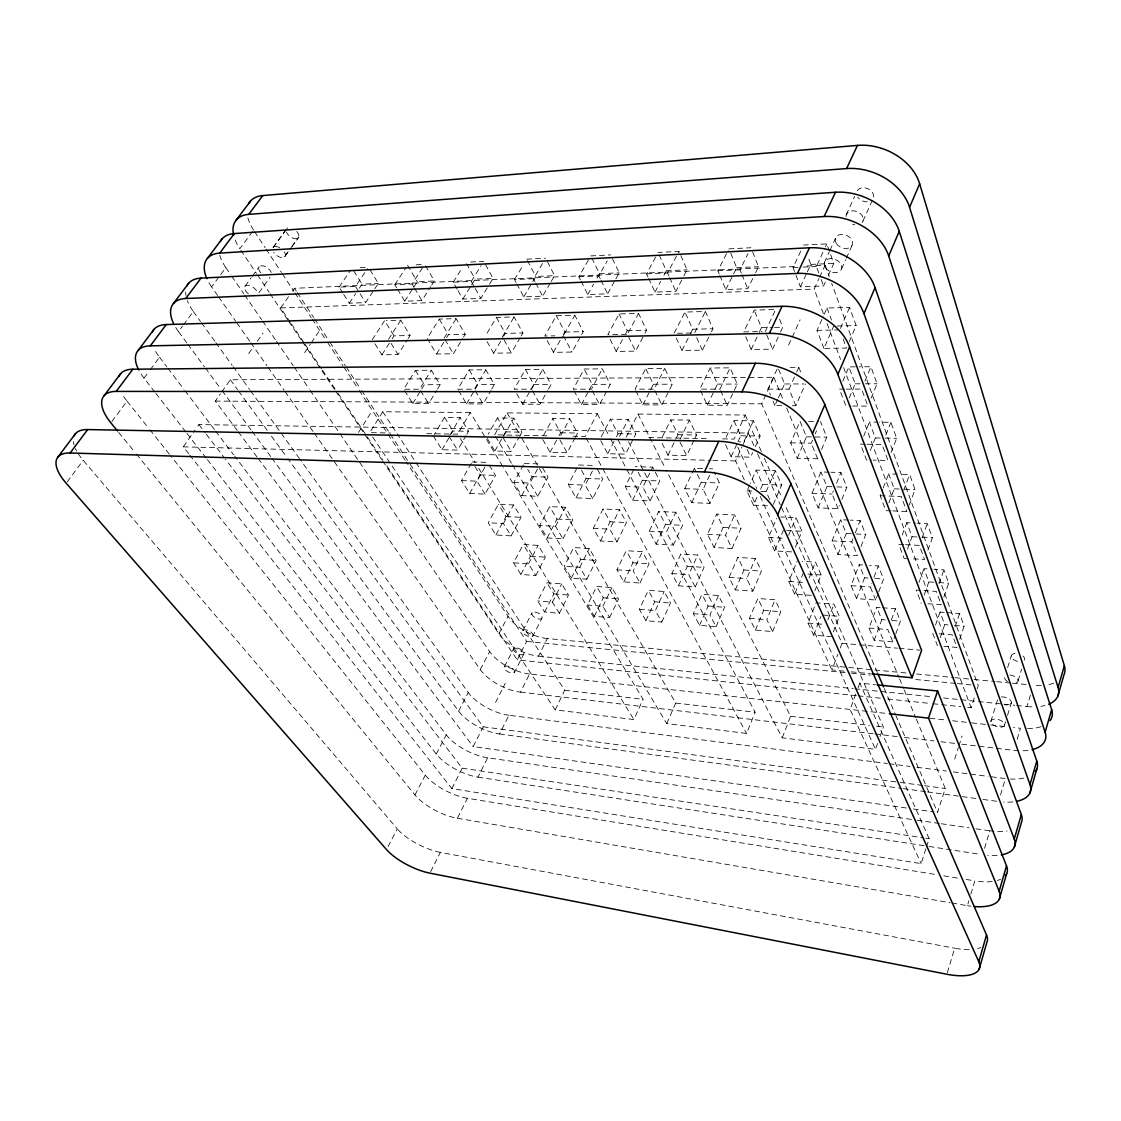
<?xml version="1.0" encoding="UTF-8"?>
<svg xmlns="http://www.w3.org/2000/svg" width="1121" height="1121" viewBox="0 0 1121 1121"><rect width="100%" height="100%" fill="white"/><g stroke="black" fill="none" stroke-linecap="round" stroke-linejoin="round"><path stroke-width="0.75" stroke-dasharray="5 3.75" d="M947.385 972.622L954.686 948.212A44.167 17.922 19.3 0 0 969.497 949.543M951.897 903.008L967.409 905.67L968.894 900.709M970.87 894.096L974.822 880.868A43.06 18.973 18.7 0 0 992.267 881.484M984.56 848.331L989.801 830.801A42.248 19.702 18.1 0 0 1007.036 831.011M1000.521 794.971L1005.425 778.577L989.801 776.587M1017.167 739.314L1020.474 728.272L1013.51 727.501M1016.537 705.473L1026.962 706.552L1030.409 695.062M1004.598 724.895L1005.565 721.714M1007.513 715.352L1011.408 702.629M1018.092 680.741L1021.637 669.167M990.866 721.406L997.76 699.238M1007.639 667.541L1011.226 656.009M189.771 455.056L451.833 788.581L921.14 863.618L925.932 848.667M926.464 847.014L929.127 838.704L859.793 683.123L875.361 684.707M916.347 719.122L945.255 788.455L937.562 812.431L896.015 715.913M954.672 759.085L958.371 747.567M958.889 745.927L962.056 736.049M967.661 707.393L971.136 707.757L975.2 695.118M977.218 688.784L978.241 685.632L831.684 283.263M959.73 639.236L964.116 626.135L959.576 613.509L946.558 612.542M955.134 626.653L959.576 613.509M940.267 637.611L944.709 624.607L940.043 612.052L944.933 612.416M943.896 597.045L948.688 583.2L943.896 569.846L933.905 569.244M935.531 625.098L940.043 612.052M939.034 583.733L943.896 569.846M644.645 472.81L782.22 737.828L875.487 749.332L877.743 742.943M879.999 736.567L883.376 726.983L784.91 504.618M924.18 595.069L928.847 581.925L923.914 568.641L932.238 569.146M918.968 582.416L923.914 568.641M880.139 607.582L876.734 607.33L869.027 628.04L874.212 640.315L892.905 641.913L895.217 635.523M895.791 633.911L900.415 621.118L895.441 608.731L881.835 607.708M927.894 550.187L932.364 537.758L927.277 523.591L917.048 523.129M891.349 619.955L895.441 608.731M922.177 537.618L927.277 523.591M855.799 693.969L850.096 709.453L921.14 863.618M858.083 687.776L859.793 683.123M907.506 549.08L912.046 536.749L906.819 522.666L915.339 523.059M874.212 640.315L881.821 619.661L876.734 607.33M862.652 564.956L859.176 564.746L851.091 585.666L856.584 598.628L875.683 600.001L878.107 593.541M878.71 591.93L883.544 578.997L878.303 565.895L869.602 565.362M902.209 535.039L906.819 522.666M892.862 510.924L906.819 511.498L908.585 506.804M909.173 505.235L915.044 489.541L909.649 474.505L899.168 474.197M903.68 490.227L909.649 474.505M875.683 600.001L870.33 586.97L871.549 583.733M874.002 577.245L878.303 565.895M844.085 671.129L831.894 669.938L837.863 654.272M840.246 648.008L842.039 643.314L781.001 506.342M856.584 598.628L864.543 577.763L859.176 564.746M888.869 502.853L894.236 488.84L888.687 473.903L897.417 474.155M833.309 631.95L839.349 616.326L833.996 604.149L816.06 602.818L808.003 623.052L813.58 635.103L831.502 636.644M891.111 510.854L885.87 510.644L880.195 495.762L882.619 489.513M883.222 487.957L888.687 473.903M860.998 546.572L865.706 534.437L860.157 520.564L850.377 520.13M891.069 452.562L896.646 438.311L890.901 422.309L879.34 422.183M827.873 619.829L833.996 604.149M782.22 737.828L790.627 716.291L666.266 470.147M848.751 520.06L840.61 519.696L832.118 540.826L837.919 554.545L857.467 555.666L851.792 541.863L852.983 538.809M855.365 532.727L860.157 520.564M813.58 635.103L820.908 616.48M837.919 554.545L846.285 533.47L840.61 519.696M885.87 435.004L890.901 422.309M870.288 450.53L875.333 437.961L869.42 422.085L877.687 422.169M814.855 590.753L821.175 574.961L815.528 562.111L802.202 561.313M809.11 577.946L815.528 562.111M512.535 464.921L666.743 723.606L746.558 733.442L755.148 712.213L626.723 469.377M829.26 472.193L820.922 471.955L812.01 493.296L818.162 507.841L838.144 508.668L839.391 505.613M841.857 499.49L846.817 487.243L840.918 472.53L830.927 472.249M863.66 436.251L869.42 422.085M811.282 595.363L794.649 594.172L802.972 573.784M871.171 398.137L877.056 383.774L870.933 366.721L859.078 366.819M838.144 508.668L832.118 494.025L833.379 490.956M836.518 483.277L840.918 472.53M794.649 594.172L788.778 581.449L797.213 561.004M772.607 631.585L780.777 611.716L775.073 599.763L757.852 598.474L749.501 618.274L755.414 630.1L772.607 631.585L766.792 619.689L775.073 599.763M818.162 507.841L826.948 486.57L820.922 471.955M795.335 547.216L801.963 531.27L795.994 517.678L780.692 516.991M864.95 381.112L870.933 366.721M755.414 630.1L763.667 610.37L757.852 598.474M849.228 398.067L855.197 383.816L848.905 366.889L857.383 366.833M797.199 458.279L806.447 436.826L800.044 421.314L790.655 442.823L797.199 458.279L817.643 458.783L818.947 455.687M821.553 449.521L826.766 437.162L820.502 421.538M788.595 535.263L795.994 517.678M791.65 551.896L774.667 550.929L783.383 530.345M752.864 591.159L761.397 571.093L755.386 558.482L737.842 557.431L729.084 577.413L735.32 589.898L752.864 591.159L746.726 578.604L755.386 558.482M842.838 381.182L848.905 366.889M817.643 458.783L811.24 443.201L812.557 440.105M815.205 433.911L816.536 430.828M849.256 341.653L856.164 325.594L849.62 307.378L827.018 308.023L824.159 314.412M774.667 550.929L768.446 537.477L776.615 518.42M735.32 589.898L743.952 569.972L737.842 557.431M773.252 504.478L781.659 485.043L775.326 470.652L756.227 470.105L750.243 483.501M716.081 626.723L724.53 607.302L718.505 595.545L701.97 594.312L693.339 613.677L699.574 625.308L716.081 626.723L709.943 615.037L718.505 595.545M769.721 499.602L766.133 491.629L775.326 470.652M666.743 723.606L675.739 703.063L521.125 437.064M840.428 328.397L849.62 307.378M732.013 548.491L740.967 528.243L734.619 514.917L716.711 514.105L707.533 534.283L714.119 547.468L732.013 548.491L725.525 535.221L734.619 514.917M792.337 405.69L795.826 405.704L805.453 383.928M699.574 625.308L708.094 606.013L701.97 594.312M767.395 505.753L753.508 505.179L757.74 495.594M760.556 489.204L762.672 484.412L756.227 470.105M843.132 338.99L846.481 348.085L823.907 348.407L833.744 326.099M795.826 405.704L789.016 389.127L795.994 373.531M796.695 371.976L798.797 367.296L788.315 367.38M823.907 348.407L817.027 330.373L823.445 316.01M753.508 505.179L746.922 490.928L749.585 484.987M695.244 587.012L704.072 567.394L697.738 555.007L680.895 553.998L671.857 573.546L678.429 585.807L695.244 587.012L688.784 574.681L697.738 555.007M714.119 547.468L723.171 527.36L716.711 514.105M841.549 268.83L845.612 259.75M846.299 258.236L852.408 244.63M863.016 220.977L873.399 197.842A8.842 6.698 22.5 0 0 867.22 188.412A8.842 6.698 22.5 0 0 856.794 191.775M725.511 444.603L731.102 456.695L750.608 457.158L752.639 452.646M755.358 446.62L760.122 436.069L753.41 420.795L733.891 420.585L724.811 440.077M781.869 405.634L774.891 405.592L777.68 399.412M778.38 397.871L784.644 383.971L777.848 367.464L767.927 389.127L770.463 395.11M372.662 436.98L555.245 709.873L633.926 719.57L643.062 699.294L503.567 467.807M800.786 251.062L793.023 267.527L800.394 286.836L823.571 285.995L825.617 281.483M828.349 275.458L833.814 263.393L826.808 243.888L803.617 245.065M824.411 262.454L829.246 251.903M829.932 250.403L835.453 238.353M846.243 214.798L854.678 196.371M753.41 420.795L743.741 441.94L738.837 441.856M661.796 622.071L670.484 603.056L664.164 591.496L648.288 590.319L639.404 609.264L645.92 620.698L661.796 622.071L655.365 610.567L664.164 591.496M678.429 585.807L687.341 566.315L680.895 553.998M744.344 479.956L735.6 460.955L741.962 447.013M742.677 445.471L748.338 433.07L198.907 424.579L195.979 428.74M877.323 672.474L761.72 403.826L773.84 377.301L230.337 379.739L221.341 392.56M788.609 345.016L800.114 319.849M823.375 313.642L814.182 289.106L818.961 278.653M819.647 277.153L825.112 265.201L804.163 266.111M731.102 456.695L737.296 443.229M737.982 441.73L740.729 435.747L733.891 420.585M702.685 468.578L694.389 468.34L684.749 488.686L691.727 502.628L709.971 503.385L719.374 482.955L714.147 471.983M626.135 437.162L637.933 414.055L745.241 415.022L734.115 439.082L721.924 438.857M818.778 273.02L816.368 266.518L824.72 248.414M825.42 246.914L826.808 243.888M800.394 286.836L806.644 273.384M807.33 271.885L810.805 264.416L807.807 256.345M645.92 620.698L654.678 601.809L648.288 590.319M745.745 336.692L751.14 349.458L772.579 349.149L779.852 333.483M780.58 331.928L782.752 327.22L778.885 317.551M709.971 503.385L703.105 489.345L711.176 472.011M691.727 502.628L701.214 482.338L694.389 468.34M673.273 545.128L682.521 525.329L675.823 512.269L658.672 511.498L649.213 531.214L656.135 544.161L673.273 545.128L666.449 532.125L675.823 512.269M700.541 390.612L707.295 405.213L727.235 405.326L737.268 384.069L730.135 367.842L710.196 367.996L699.868 389.141L719.934 389.141L730.135 367.842M765.307 331.452L775.648 309.494L754.195 310.097L743.713 331.9L761.986 331.522M639.965 583.032L649.059 563.835L642.403 551.672L626.247 550.705L616.956 569.818L623.808 581.869L639.965 583.032L633.183 570.925L642.403 551.672M751.14 349.458L758.511 333.918M759.239 332.362L761.453 327.696L754.195 310.097M656.135 544.161L665.468 524.488L658.672 511.498M623.808 581.869L632.973 562.798L626.247 550.705M662.105 443.341L668.004 455.168L686.627 455.616L694.403 439.432M695.104 437.961L696.519 435.018L689.401 420.095L670.764 419.885L661.348 438.928M609.586 617.587L618.512 598.964L611.926 587.6L596.652 586.465L587.544 605.018L594.312 616.27L609.586 617.587L602.888 606.279L587.544 605.018M707.295 405.213L717.454 384.111L710.196 367.996M602.888 606.279L611.926 587.6M555.245 709.873L564.718 690.27L397.128 433.743M633.687 469.699L625.294 486.528L632.608 500.19L650.068 500.919L659.779 480.937L652.702 467.135L635.229 466.644M680.083 439.264L689.401 420.095M594.312 616.27L603.308 597.773L596.652 586.465M719.836 275.472L725.791 289.54L747.763 288.756L754.937 274.056M755.652 272.585L758.525 266.714L751.574 249.338M668.004 455.168L675.683 439.432M676.453 437.863L677.995 434.71L670.764 419.885M650.068 500.919L642.851 487.159L652.702 467.135M616.97 541.919L626.485 522.554L619.479 509.733L603.028 508.99L593.303 528.285L600.534 540.981L616.97 541.919L609.824 529.154L619.479 509.733M632.608 500.19L642.389 480.349L636.812 469.685M741.275 272.978L739.986 269.825L748.015 253.64M586.858 579.207L596.19 560.416L589.268 548.477L573.742 547.538L564.227 566.259L571.346 578.086L586.858 579.207L579.823 567.31L564.227 566.259M676.229 338.024L681.988 350.467L702.377 350.172L710.7 333.357M711.457 331.83L712.97 328.775L705.375 311.498L684.973 312.072L674.071 333.357L694.6 332.923L705.375 311.498M600.534 540.981L610.118 521.727L603.028 508.99M725.791 289.54L732.812 275.486M733.582 273.916L736.707 267.667L729.603 250.431M559.365 613.271L568.487 595.041L561.677 583.859L546.964 582.766L537.66 600.94L544.666 612.01L559.365 613.271L552.429 602.145L537.66 600.94M430.66 871.676L440.329 852.366L954.686 948.212M136.328 454.005L414.952 794.957A34.807 13.186 26.7 0 0 457.396 818.246L467.387 798.278L936.848 874.688M207.413 459.694L436.251 754.069A34.261 13.802 26.8 0 0 477.966 777.133L487.663 757.768L915.339 819.983M271.857 458.125L458.601 711.162A33.686 14.433 26.8 0 0 499.56 733.975L508.934 715.24L887.384 763.513M314.216 433.084L480.25 669.587A33.14 15.021 26.9 0 0 520.494 692.147L529.56 674.015L888.168 713.643M382.569 460.871L498.887 633.799A32.663 15.498 26.9 0 0 538.5 656.149L547.328 638.522L846.958 667.303M571.346 578.086L580.734 559.421L573.742 547.538M579.823 567.31L589.268 548.477M635.747 390.598L642.865 404.863L661.88 404.961L672.292 384.209L664.725 368.361L645.71 368.515L635.032 389.169L654.16 389.155L664.725 368.361M681.988 350.467L689.639 335.291M690.41 333.778L692.708 329.224L684.973 312.072M544.666 612.01L553.858 593.892L546.964 582.766M719.178 273.902L717.846 270.778L728.216 250.333M514.455 672.432A5.787 2.634 26.9 0 0 508.388 666.392A5.787 2.634 26.9 0 0 505.459 669.994A5.787 2.634 26.9 0 0 514.455 672.432L523.731 654.132A5.745 2.676 26.9 0 0 517.734 648.078A5.745 2.676 26.9 0 0 514.777 651.749A5.745 2.676 26.9 0 0 523.731 654.132M532.867 636.097A5.703 2.718 26.9 0 0 526.94 630.016A5.703 2.718 26.9 0 0 523.969 633.757A5.703 2.718 26.9 0 0 532.867 636.097L541.877 618.316A5.661 2.76 26.9 0 0 536.02 612.234A5.661 2.76 26.9 0 0 533.021 616.032A5.661 2.76 26.9 0 0 541.877 618.316M600.758 440.707L607.722 453.725L625.532 454.145L633.379 438.661M634.164 437.12L635.733 434.009L628.236 419.408L610.427 419.212L600.786 437.708M552.429 602.145L561.677 583.859M451.833 788.581L462.202 768.165L225.447 459.204M906.371 808.003L473.174 746.572L483.221 726.8L287.901 458.741M495.566 702.517L505.263 683.418M856.36 695.651L517.229 659.877L526.618 641.408L408.605 461.922M504.394 666.785L513.754 648.513M522.975 630.506L532.055 612.753M576.993 468.003L568.361 484.468L575.984 497.864L592.715 498.551L602.692 479.017L596.947 468.494M642.865 404.863L653.375 384.251L645.71 368.515M619.479 436.489L628.236 419.408M562.952 538.823L572.705 519.878L565.432 507.295L549.64 506.594L539.677 525.469L547.174 537.926L562.952 538.823L555.54 526.295L539.677 525.469M607.722 453.725L615.639 438.339M616.438 436.798L618.007 433.729L610.427 419.212M535.824 575.535L545.366 557.137L538.192 545.395L523.255 544.498L513.544 562.826L520.901 574.456L535.824 575.535L528.537 563.835L513.544 562.826M592.715 498.551L585.176 485.071L593.752 468.508M575.984 497.864L586.045 478.457L580.23 468.003M547.174 537.926L556.997 519.093L549.64 506.594M648.681 278.414L655.014 292.119L675.865 291.362L683.067 277.532M683.866 275.99L687.075 269.853L678.976 251.412L658.097 252.477M388.048 846.607L397.282 828.881L83.192 460.311A47.236 20.178 33.9 0 1 77.419 452.352M414.952 794.957L425.293 775.101L170.574 455.701M436.251 754.069L446.27 734.83L234.653 456.149M458.601 711.162L468.298 692.54L300.666 460.255M480.25 669.587L489.639 651.567L358.734 461.039M498.887 633.799L508.009 616.284L406.25 461.824M555.54 526.295L565.432 507.295M528.537 563.835L538.192 545.395M610.104 339.285L616.172 351.419L635.579 351.139L644.211 334.717M644.995 333.231L646.551 330.247L638.522 313.404L619.1 313.95L607.834 334.731L627.368 334.324L635.579 351.139M520.901 574.456L530.499 556.17L523.255 544.498M494.599 434.836L507.07 412.878L597.283 413.691L585.26 436.447L573.055 436.223M668.943 276.018L667.57 272.949L678.976 251.412M574.008 390.711L581.393 404.513L599.539 404.611L610.272 384.335L602.341 368.865L584.181 369.005L573.181 389.183L591.44 389.183L602.341 368.865M542.816 439.586L550.075 452.338L567.1 452.744L574.358 439.11M575.157 437.596L577.581 433.056L569.762 418.764L552.723 418.581L543.657 435.158M655.014 292.119L660.675 281.441M663.912 275.346L666.35 270.764L659.47 255.532M523.451 464.921L513.81 482.492L521.713 495.622L537.758 496.281L547.987 477.168L542.018 466.868M616.172 351.419L622.505 339.565M625.672 333.638L627.256 330.681L619.1 313.95M628.166 332.825L638.522 313.404M581.393 404.513L588.343 391.565M589.114 390.122L592.21 384.377L584.181 369.005M511.092 535.866L521.055 517.299L513.516 504.954L498.355 504.282L488.195 522.764L495.93 534.997L511.092 535.866L503.413 523.563L488.195 522.764M560.766 435.452L569.762 418.764M537.758 496.281L529.939 483.067L538.711 466.868M550.075 452.338L558.188 437.288M559.001 435.789L560.626 432.776L552.723 418.581M647.98 276.901L646.565 273.846L656.458 255.532M495.93 534.997L505.963 516.557L498.355 504.282M503.413 523.563L513.516 504.954M521.713 495.622L532.013 476.635L527.697 469.321M547.118 340.49L553.452 352.33L571.962 352.05L580.846 336.02M581.659 334.562L583.27 331.648L574.849 315.225L556.324 315.744L544.75 336.048L554.895 335.838M581.098 281.217L587.754 294.557L607.582 293.828L615.037 280.334M615.863 278.835L619.184 272.837L611.337 256.387M516.697 393.695L522.666 404.191L540 404.289L547.637 390.556M548.477 389.029L551.028 384.461L542.76 369.327L525.399 369.468L514.133 389.197L531.564 389.197L542.76 369.327M471.324 463.393L461.502 480.587L469.657 493.478L485.057 494.109L495.482 475.402L489.317 465.299M487.355 438.521L494.865 451.006L511.176 451.399L519.429 436.587M520.256 435.102L521.91 432.146L513.796 418.147L497.472 417.965L488.21 434.191M553.452 352.33L562.42 336.398M563.232 334.955L564.858 332.054L556.324 315.744M564.171 334.198L574.849 315.225M587.754 294.557L593.612 284.131M596.961 278.176L599.469 273.706L591.51 257.382M600.281 278.905L598.824 275.92L607.26 260.899M469.657 493.478L480.152 474.884L473.034 463.393M485.057 494.109L476.971 481.147L485.925 465.285M494.865 451.006L502.334 437.765M503.175 436.293L505.655 431.879L497.472 417.965M503.763 435.957L513.796 418.147M522.666 404.191L530.345 390.556M531.2 389.043L533.764 384.503L525.399 369.468M580.356 279.732L578.87 276.775L589.94 257.396M433.379 436.139L441.968 449.731L457.606 450.11L466.028 435.607M466.868 434.163L468.55 431.263L460.185 417.558L444.533 417.376L434.233 434.696M516.823 283.879L523.773 296.869L542.648 296.182L550.327 283.01M551.168 281.539L554.587 275.682L547.118 261.123M487.06 341.625L493.632 353.185L511.288 352.933L520.41 337.267M521.237 335.838L522.89 332.993L514.133 316.949L496.463 317.453L485.435 335.88M458.573 390.683L466.518 403.868L483.095 403.966L490.9 390.542M491.769 389.057L494.361 384.573L485.799 369.79L469.195 369.916L457.69 389.211L474.365 389.211L485.799 369.79M502.67 466.308L470.274 412.542L457.634 434.177L423.163 433.575M449.941 434.99L460.185 417.558M441.968 449.731L450.432 435.326M451.273 433.883L452.968 431.01L468.55 431.263M493.632 353.185L502.811 337.631M503.651 336.216L505.319 333.385L522.89 332.993M466.518 403.868L474.365 390.542M475.234 389.057L477.84 384.615L494.361 384.573M516.052 282.436L514.511 279.549L533.484 278.737L543.895 261.137M523.773 296.869L535.81 276.509L554.587 275.682M502.334 336.931L514.133 316.949M514.511 279.549L523.255 264.99M404.597 390.669L412.766 403.574L428.642 403.658L436.601 390.528M437.484 389.071L440.133 384.699L431.291 370.224L415.401 370.35L403.686 389.225L419.646 389.225L431.291 370.224M427.171 338.5L436.517 354.012L453.374 353.774L462.693 338.444M463.534 337.057L465.229 334.268L456.163 318.602L439.278 319.093L428.04 337.113M412.766 403.574L420.753 390.528M421.65 389.071L424.313 384.727L440.133 384.699M458.027 290.633L462.833 299.083L480.811 298.424L488.686 285.547M489.555 284.117L493.058 278.386L484.524 262.776M444.126 338.136L456.163 318.602M436.517 354.012L445.682 339.117M446.606 337.631L448.428 334.647L465.229 334.268M462.833 299.083L470.75 286.289M471.633 284.86L475.15 279.171L493.058 278.386M457.228 289.232L453.22 282.198L471.296 281.413L481.077 265.649M470.274 412.542L382.765 411.757L369.748 432.622L390.43 432.986M358.496 432.426L371.555 411.659M453.22 282.198L462.174 267.961M374.918 343.769L381.911 354.811L398.025 354.572L407.315 339.901M408.254 338.43L410.104 335.501L400.772 320.186L386.241 320.606M397.521 289.218L404.723 301.185L421.874 300.568L430.8 286.57M431.683 285.168L434.359 280.965L425.616 265.873M381.911 354.811L391.243 340.224M392.168 338.766L394.031 335.852L410.104 335.501M388.511 339.299L400.772 320.186M396.61 287.719L394.816 284.72L412.052 283.977L423.836 265.761M404.723 301.185L412.794 288.672M413.691 287.284L417.292 281.721L434.359 280.965M372.298 339.635L384.629 320.648L394.031 335.852M394.816 284.72L405.76 268.017M343.699 294.431L349.248 303.202L365.628 302.6L373.797 290.283M374.708 288.91L378.338 283.431L369.341 268.704M349.248 303.202L355.637 293.674M359.281 288.237L362.013 284.159L378.338 283.431M342.774 292.973L339.074 287.13L355.525 286.416L367.52 268.592M304.632 352.681L310.293 344.301M311.246 342.9L318.798 331.704M339.074 287.13L350.2 270.778M188.692 453.683L183.298 446.831L194.998 430.142M237.274 430.478L215.344 401.108L220.347 393.989M248.68 353.577L253.458 346.739M257.298 341.274L263.043 333.091M290.395 322.414L280.67 307.939L288.531 296.715M292.469 291.096L294.445 288.293L797.171 266.42M285.28 255.756L291.068 247.671M292.035 246.326L298.789 236.895M258.993 292.651L269.993 277.293M284.748 256.695L290.535 248.624M291.502 247.279L298.242 237.848M245.107 286.121L251.174 277.756M252.183 276.369L259.259 266.602M273.16 247.433L285.827 229.959M286.261 229.567L272.627 248.386A7.427 4.12 36.8 0 1 280.18 247.923M67.204 481.918L83.192 460.311M111.918 421.524L127.023 401.108A45.989 21.299 34.7 0 1 122.371 394.368M154.768 391.972L144.02 378.141L149.191 371.177M150.228 369.776L159.518 357.221A45.064 22.056 35.3 0 1 154.39 349.093M186.787 342.844L178.491 331.592L182.443 326.253M183.438 324.908L193.344 311.526A44.125 22.798 36 0 1 187.389 300.68M217.628 295.496L211.589 286.892L219.73 275.892M220.753 274.519L225.839 267.639A43.215 23.457 36.7 0 1 219.8 255.392M252.617 231.472L239.838 248.722A42.822 23.723 37 0 1 234.359 237.778M360.247 267.639L368.445 267.218M416.157 264.794L424.747 264.36M470.652 262.02L483.74 261.347M526.744 259.161L545.633 258.208M590.781 255.91L610.623 254.901M728.958 248.876L750.93 247.755M599.469 273.706L619.184 272.837M666.35 270.764L687.075 269.853M736.707 267.667L758.525 266.714M810.805 264.416L833.814 263.393M578.87 276.775L598.824 275.92M646.565 273.846L667.57 272.949M717.846 270.778L739.986 269.825M793.023 267.527L801.361 267.176M803.028 267.092L816.368 266.518M280.67 307.939L814.182 289.106M564.858 332.054L583.27 331.648M627.256 330.681L646.551 330.247M692.708 329.224L712.97 328.775M761.453 327.696L772.915 327.444M774.555 327.402L782.752 327.22M837.191 326.015L856.164 325.594M817.027 330.373L838.018 329.938M533.764 384.503L551.028 384.461M592.21 384.377L610.272 384.335M653.375 384.251L672.292 384.209M717.454 384.111L737.268 384.069M784.644 383.971L803.715 383.928M855.197 383.816L863.604 383.802M865.286 383.802L877.056 383.774M767.927 389.127L789.016 389.127M844.575 389.113L839.461 389.113L845.907 405.984L850.979 406.012M846.285 389.113L861.629 389.099L867.906 406.11L852.675 406.026M215.344 401.108L761.72 403.826M808.577 421.412L818.806 421.524M505.655 431.879L521.91 432.146M560.626 432.776L577.581 433.056M618.007 433.729L635.733 434.009M677.995 434.71L696.519 435.018M740.729 435.747L760.122 436.069M806.447 436.826L826.766 437.162M875.333 437.961L883.53 438.101M885.17 438.129L896.646 438.311M498.088 434.892L548.645 435.789M648.779 437.568L706.244 438.591M790.655 442.823L811.24 443.201M865.454 444.21L860.466 444.126L866.519 459.96L871.465 460.072M867.122 444.252L882.087 444.533L887.972 460.479L873.119 460.114M183.298 446.831L711.12 460.325M712.872 460.381L735.6 460.955M472.151 461.964L487.551 462.398M524.25 463.463L540.308 463.912M578.562 465.019L595.307 465.495M709.327 468.76L712.648 468.858M480.152 474.884L495.482 475.402M532.013 476.635L547.987 477.168M586.045 478.457L602.692 479.017M642.389 480.349L659.779 480.937M701.214 482.338L719.374 482.955M762.672 484.412L781.659 485.043M826.948 486.57L835.229 486.85M836.883 486.906L846.817 487.243M894.236 488.84L902.909 489.134M904.647 489.19L915.044 489.541M461.502 480.587L476.971 481.147M513.81 482.492L529.939 483.067M568.361 484.468L585.176 485.071M625.294 486.528L642.851 487.159M684.749 488.686L703.105 489.345M746.922 490.928L752.163 491.124M760.893 491.432L766.133 491.629M812.01 493.296L832.118 494.025M880.195 495.762L901.284 496.519L906.819 511.498M505.963 516.557L521.055 517.299M556.997 519.093L572.705 519.878M610.118 521.727L626.485 522.554M665.468 524.488L682.521 525.329M723.171 527.36L740.967 528.243M786.76 530.513L801.963 531.27M846.285 533.47L854.384 533.876M855.996 533.96L865.706 534.437M912.046 536.749L920.509 537.169M922.205 537.253L932.364 537.758M593.303 528.285L609.824 529.154M649.213 531.214L666.449 532.125M707.533 534.283L725.525 535.221M768.446 537.477L785.541 538.374M832.118 540.826L851.792 541.863M903.89 544.596L898.748 544.33L904.087 558.328L909.201 558.622M905.6 544.68L919.332 545.409L924.545 559.505L910.911 558.72M530.499 556.17L545.366 557.137M580.734 559.421L596.19 560.416M632.973 562.798L649.059 563.835M687.341 566.315L704.072 567.394M743.952 569.972L761.397 571.093M807.933 574.106L821.175 574.961M864.543 577.763L868.004 577.988M874.912 578.436L883.544 578.997M928.847 581.925L937.114 582.458M938.767 582.57L948.688 583.2M616.956 569.818L633.183 570.925M671.857 573.546L688.784 574.681M729.084 577.413L746.726 578.604M788.778 581.449L805.509 582.584M851.091 585.666L870.33 586.97M927.922 603.771L941.234 604.723L936.329 591.44L916.221 590.08L921.266 603.294M553.858 593.892L568.487 595.041M603.308 597.773L618.512 598.964M654.678 601.809L670.484 603.056M708.094 606.013L724.53 607.302M763.667 610.37L780.777 611.716M823.136 615.051L839.349 616.326M881.821 619.661L885.198 619.927M891.966 620.459L900.415 621.118M944.709 624.607L947.946 624.859M954.419 625.364L964.116 626.135M639.404 609.264L655.365 610.567M693.339 613.677L709.943 615.037M749.501 618.274L766.792 619.689M808.003 623.052L824.397 624.397M869.027 628.04L887.846 629.582L892.905 641.913M939.258 633.799L952.36 634.864L956.998 647.42L943.98 646.299M842.039 643.314L857.607 644.673M859.331 644.827L897.389 648.176M899.112 648.316L919.865 650.152M848.695 667.471L873.077 669.812M874.828 669.98L907.926 673.161M916.628 673.987L953.214 677.504M954.966 677.673L972.383 679.354M974.121 679.508L995.028 681.526M996.765 681.694L1010.708 683.025M1012.445 683.193L1026.388 684.539M851.063 671.815L870.218 673.679M526.618 641.408L849.704 673.034M851.442 673.203L870.541 675.08M915.703 679.508L955.653 683.418M957.39 683.586L974.766 685.281M538.5 656.149L853.137 688.616M854.875 688.798L879.214 691.307M880.952 691.489L933.092 696.87M943.532 697.949L959.17 699.56M960.907 699.742L976.559 701.354M978.297 701.536L1014.799 705.291M858.097 695.833L880.7 698.215M887.664 698.958L931.145 703.54M932.882 703.722L939.832 704.45M941.57 704.647L960.697 706.664M929.954 718.267L945.62 719.99M952.584 720.761L969.987 722.681M971.725 722.877L989.142 724.797M990.88 724.993L1006.546 726.73M564.718 690.27L643.062 699.294M675.739 703.063L755.148 712.213M790.627 716.291L869.63 725.399M876.496 726.198L883.376 726.983M520.494 692.147L873.147 733.751M874.884 733.961L897.473 736.623M904.423 737.436L933.947 740.925M940.897 741.738L954.798 743.377M961.748 744.204L977.386 746.054M979.123 746.25L1013.86 750.355A40.959 20.781 17.2 0 0 1018.793 750.748M889.107 763.737L909.944 766.4M916.894 767.282L946.404 771.052M953.34 771.935L968.964 773.924M970.702 774.149L988.063 776.363M483.221 726.8L898.524 782.22M900.261 782.444L922.751 785.457M924.489 785.681L945.255 788.455M499.56 733.975L901.522 788.399M903.26 788.638L925.792 791.678M927.515 791.916L976.027 798.488M982.963 799.427L998.559 801.529M913.293 808.984L934.087 811.94M917.076 820.236L939.58 823.501M941.318 823.753L969.02 827.788M975.943 828.797L989.801 830.801M462.202 768.165L923.942 837.919M925.666 838.186L929.127 838.704M477.966 777.133L927.347 846.201M929.071 846.467L980.931 854.426M943.756 875.809L959.296 878.346M966.19 879.467L974.822 880.868M457.396 818.246L950.174 902.713M118.644 432.356L135.221 452.66M127.023 401.108L148.799 428.404M149.892 429.777L169.481 454.341M155.847 393.345L185.932 432.047M186.997 433.435L206.334 458.307M198.907 424.579L205.269 432.888M206.334 434.275L224.382 457.816M159.518 357.221L166.931 366.973M167.982 368.361L183.858 389.267M184.923 390.654L214.545 429.665M215.596 431.067L233.588 454.748M238.311 431.879L257.101 457.06M258.152 458.461L473.174 746.572M187.824 344.245L204.428 366.749M205.465 368.15L221.019 389.239M222.056 390.64L251.104 430.002M252.141 431.403L270.82 456.709M230.337 379.739L237.526 389.604M238.563 391.019L267.344 430.52M271.45 436.167L286.878 457.326M193.344 311.526L200.505 321.447M201.528 322.862L214.812 341.274M215.835 342.69L232.187 365.348M233.21 366.763L249.563 389.435M250.586 390.851L280.222 431.921M281.245 433.337L299.643 458.839M218.623 296.925L235.732 321.293M236.741 322.722L249.829 341.359M250.824 342.788L266.924 365.726M267.933 367.156L284.033 390.094M285.042 391.523L313.221 431.655M225.839 267.639L230.8 274.855M231.795 276.298L243.691 293.618M244.686 295.061L261.543 319.597M262.538 321.04L275.43 339.803M276.425 341.246L293.282 365.782M294.277 367.226L309.144 388.875M310.139 390.318L338.892 432.174M339.887 433.617L357.739 459.596M240.819 250.179L256.457 273.426M257.438 274.883L269.166 292.315M270.147 293.772L287.747 319.919M288.714 321.377L301.423 340.266M302.404 341.723L334.661 389.674M335.641 391.131L363.989 433.267M364.97 434.724L381.588 459.428M291.376 323.871L304.029 342.69M305.01 344.147L321.559 368.767M322.526 370.21L337.127 391.944M338.108 393.387L366.329 435.382M367.31 436.84L382.892 460.002M386.773 465.804L517.229 659.877M254.551 231.599L265.117 247.629M266.069 249.086L281.441 272.403M282.394 273.86L293.912 291.348M294.879 292.805L311.204 317.579M312.156 319.037L326.561 340.882M327.514 342.339L342.886 365.656M343.839 367.113L358.244 388.973M359.196 390.43L387.039 432.692M388.006 434.149L405.284 460.367M294.445 288.293L296.364 291.208M297.317 292.665L313.628 317.467M314.595 318.925L328.985 340.812M329.938 342.269L345.296 365.628M346.249 367.085L360.64 388.973M361.607 390.43L389.421 432.748M390.388 434.205L407.652 460.465M382.765 411.757L396.175 432.286M355.525 286.416L365.628 302.6M391.103 343.46L398.025 354.572M420.543 390.669L428.642 403.658M449.087 436.433L457.606 450.11M353.858 270.988L362.013 284.159M415.401 370.35L424.313 384.727M444.533 417.376L452.968 431.01M460.381 438.633L475.08 462.427M478.751 468.368L633.926 719.57M495.496 436.335L511.638 463.407M412.052 283.977L413.691 286.738M414.504 288.125L421.874 300.568M444.967 339.565L453.374 353.774M475.234 390.683L483.095 403.966M502.923 437.442L511.176 451.399M407.582 265.229L417.292 281.721M439.278 319.093L448.428 334.647M469.195 369.916L477.84 384.615M507.07 412.878L520.256 435.551M471.296 281.413L474.463 287.088M475.262 288.503L480.811 298.424M503.974 339.831L511.288 352.933M532.405 390.697L540 404.289M559.925 439.922L567.1 452.744M466.532 263.673L475.15 279.171M496.463 317.453L505.319 333.385M586.101 437.975L746.558 733.442M597.283 413.691L609.544 436.896M610.37 438.437L625.91 467.821M533.484 278.737L535.011 281.637M535.768 283.095L542.648 296.182M563.359 335.655L571.962 352.05M592.252 390.725L599.539 404.611M617.895 439.586L625.532 454.145M527.501 260.604L535.81 276.509M628.559 441.814L643.846 471.268M637.933 414.055L665.468 468.592M601.01 280.39L607.582 293.828M654.86 390.598L661.88 404.961M680.083 442.235L686.627 455.616M748.73 489.457L831.894 669.938M737.744 447.041L756.591 488.406M760.22 496.351L875.487 749.332M669.643 277.546L675.865 291.362M696.716 337.631L702.377 350.172M720.607 390.612L727.235 405.326M747.175 449.549L750.608 457.158M748.338 433.07L754.727 447.405M757.572 453.781L780.286 504.744M745.241 415.022L761.523 451.819M764.368 458.223L782.066 498.214M884.245 688.56L895.329 714.301M773 401.108L774.891 405.592M773.84 377.301L783.929 401.486M786.62 407.932L898.874 677.196M899.546 678.808L903.568 688.49M904.241 690.102L915.675 717.51M741.92 274.547L747.763 288.756M766.638 334.675L772.579 349.149M798.797 367.296L801.823 374.848M932.714 633.253L937.478 645.738M827.046 323.451L840.54 359.421M843.609 367.604L971.136 707.757M827.018 308.023L831.502 320.074M821.175 279.507L823.571 285.995M825.112 265.201L829.288 276.705M1027.985 750.397A40.959 20.781 17.2 0 1 1020.404 750.804M529.56 674.015A32.901 15.26 26.9 0 1 489.639 651.567M211.589 286.892A43.607 23.177 36.4 0 1 207.511 280.04M440.329 852.366A35.255 12.639 26.7 0 1 397.282 828.881M980.819 947.539A44.167 17.922 19.3 0 1 977.554 948.576M76.69 451.062A47.236 20.178 33.9 0 1 75.429 448.526M74.084 444.911A47.236 20.178 33.9 0 1 73.411 441.548M1041.073 726.632A40.608 21.047 16.9 0 1 1025.365 728.622M1001.487 696.87A7.048 3.671 17.1 0 1 1011.268 701.592A7.048 3.671 17.1 0 1 1004.206 704.619M260.941 272.949A7.497 4.078 36.5 0 1 261.459 265.719A7.497 4.078 36.5 0 1 271.268 272.417M547.328 638.522A32.425 15.722 26.9 0 1 508.009 616.284M253.598 230.141A42.444 23.975 37.3 0 1 247.867 217.838M1044.982 705.487A40.258 21.313 16.7 0 1 1040.919 706.328M1031.838 706.875A40.258 21.313 16.7 0 1 1026.962 706.552M1053.74 683.165A39.908 21.565 16.4 0 1 1047.224 684.861M1041.325 685.449A39.908 21.565 16.4 0 1 1033.352 685.197M248.302 293.744A7.567 4.036 36.2 0 1 244.728 286.696A7.567 4.036 36.2 0 1 251.636 286.401A7.567 4.036 36.2 0 1 257.592 293.352M1009.937 675.038A6.992 3.713 16.8 0 1 1017.966 679.704A6.992 3.713 16.8 0 1 1012.683 683.123M1007.597 681.498A6.992 3.713 16.8 0 1 1004.878 676.524M1017.532 661.39A6.936 3.755 16.6 0 1 1011.226 656.514A6.936 3.755 16.6 0 1 1016.593 653.543M1022.997 656.079A6.936 3.755 16.6 0 1 1024.328 660.157M854.777 224.775A8.94 6.656 22.7 0 1 852.549 224.186M846.005 216.549A8.94 6.656 22.7 0 1 856.724 211.519A8.94 6.656 22.7 0 1 862.189 222.504M284.3 251.763A7.427 4.12 36.8 0 1 282.576 257.592A7.427 4.12 36.8 0 1 273.636 252.393M296.757 231.458A7.357 4.176 37.1 0 1 296.07 238.759A7.357 4.176 37.1 0 1 286.486 232.145M286.794 228.614A7.357 4.176 37.1 0 1 287.719 227.969M867.402 201.822A8.842 6.698 22.5 0 1 857.761 197.156M508.934 715.24A33.448 14.699 26.8 0 1 468.298 692.54M185.988 295.552A44.125 22.798 36 0 1 185.68 291.978M1023.767 778.1A41.407 20.416 17.5 0 1 1010.399 779.025M178.491 331.592A44.532 22.476 35.7 0 1 175.731 327.5M1012.852 801.893A41.785 20.108 17.8 0 1 1003.561 802.033M487.663 757.768A34.008 14.097 26.8 0 1 446.27 734.83M144.02 378.141A45.513 21.691 35 0 1 138.766 370.042M997.144 855.393A42.64 19.351 18.4 0 1 987.727 855.309M1000.605 879.256A43.06 18.973 18.7 0 1 997.368 880.447M467.387 798.278A34.541 13.494 26.7 0 1 425.293 775.101M970.856 906.188A43.467 18.595 18.9 0 1 967.409 905.67M836.462 243.663A9.052 6.614 22.9 0 0 851.568 246.144A9.052 6.614 22.9 0 0 843.777 234.569A9.052 6.614 22.9 0 0 836.462 243.663M992.603 724.488A7.118 3.615 17.4 0 0 1004.262 725.791A7.118 3.615 17.4 0 0 996.317 719.15A7.118 3.615 17.4 0 0 992.603 724.488M825.476 267.751A9.15 6.572 23 0 0 840.722 270.343A9.15 6.572 23 0 0 832.777 258.755A9.15 6.572 23 0 0 825.476 267.751"/><path stroke-width="1.5" d="M979.179 969.048L986.844 942.439A44.167 17.922 19.3 0 0 986.522 934.942L790.95 483.768A58.642 34.863 23.9 0 0 718.785 441.324L87.662 429.567A47.236 20.178 33.9 0 0 74.168 435.817M999.372 899L1006.658 873.693M1014.351 846.986L1021.371 822.632A42.248 19.702 18.1 0 0 1021.329 814.547L849.634 346.964A55.251 37.091 23.4 0 0 782.038 306.327L166.258 324.558A45.064 22.056 35.3 0 0 152.414 331.802M1029.975 792.785L1036.715 769.398M1057.846 696.085L1064.109 674.366A39.908 21.565 16.4 0 0 1064.361 665.678L919.654 183.788A51.216 39.067 22.3 0 0 857.439 145.408L262.79 195.558A42.444 23.975 37.3 0 0 248.652 203.868M87.662 429.567L70.147 452.996A47.727 19.73 33.6 0 0 66.209 483.263L386.507 849.564A35.536 12.303 26.7 0 0 429.918 873.161L946.895 974.247A44.588 17.502 19.6 0 0 978.787 961.692L986.522 934.942M974.219 906.539A43.467 18.595 18.9 0 0 999.147 891.279L1006.504 865.846L937.618 690.998L877.084 684.875M1001.333 854.875A42.64 19.351 18.4 0 0 1014.253 839.012L1021.329 814.547M1016.999 801.249A41.785 20.108 17.8 0 0 1029.989 784.574L1036.785 761.089L875.095 287.621A53.78 37.89 23.1 0 0 809.46 247.783L201.009 278.12A44.125 22.798 36 0 0 187.039 285.771M1032.077 749.641A40.959 20.781 17.2 0 0 1045.122 732.223L1051.652 709.649L899.252 231.318A52.393 38.562 22.7 0 0 835.481 192.266L234.345 233.56A43.215 23.457 36.7 0 0 220.276 241.576M1048.625 704.268A40.258 21.313 16.7 0 0 1058.056 687.481L1064.361 665.678M999.147 891.279L928.51 718.113L937.618 690.998M871.97 673.847L912.046 677.757L921.602 650.292L824.86 404.709A56.681 36.208 23.6 0 0 755.344 363.302L132.824 369.229A45.989 21.299 34.7 0 0 119.12 376.067M978.787 961.692L777.638 514.777L790.95 483.768M912.046 677.757L812.459 433.631L824.86 404.709M1014.253 839.012L837.863 374.414L849.634 346.964M1029.989 784.574L863.955 313.6L875.095 287.621M1045.122 732.223L888.687 255.938L899.252 231.318M1058.056 687.481L909.565 207.273L919.654 183.788M70.147 452.996L704.436 471.941L718.785 441.324M117.537 431.01L110.909 422.883A46.451 20.893 34.4 0 1 116.22 391.411L741.962 391.846L755.344 363.302M138.121 368.725A45.513 21.691 35 0 1 150.326 345.843L769.342 333.399L782.038 306.327M173.517 323.437A44.532 22.476 35.7 0 1 185.75 298.508L797.465 273.412L809.46 247.783M206.881 278.681A43.607 23.177 36.4 0 1 219.73 253.108L824.103 216.535L835.481 192.266M233.63 235.13A42.822 23.723 37 0 1 248.708 214.377L846.579 168.57L857.439 145.408M116.22 391.411L132.824 369.229M150.326 345.843L166.258 324.558M185.75 298.508L201.009 278.12M219.73 253.108L234.345 233.56M248.708 214.377L262.79 195.558M58.11 456.793L75.583 433.575M104.071 395.713L120.634 373.699M138.093 350.509L153.997 329.364M173.447 303.497L188.678 283.249M207.371 258.405L221.986 238.997M236.321 219.94L250.389 201.234M889.303 713.783L928.51 718.113M878.023 674.085L883.558 686.949M824.103 216.535A52.995 38.282 22.9 0 1 888.687 255.938M1051.652 709.649A40.608 21.047 16.9 0 1 1050.069 720.621M704.436 471.941A59.399 34.289 24 0 1 777.638 514.777M846.579 168.57A51.79 38.829 22.5 0 1 909.565 207.273M1036.785 761.089A41.407 20.416 17.5 0 1 1035.328 771.752M797.465 273.412A54.425 37.554 23.2 0 1 863.955 313.6M769.342 333.399A55.938 36.685 23.5 0 1 837.863 374.414M1006.504 865.846A43.06 18.973 18.7 0 1 1005.299 875.851M741.962 391.846A57.395 35.746 23.7 0 1 812.459 433.631"/></g></svg>
